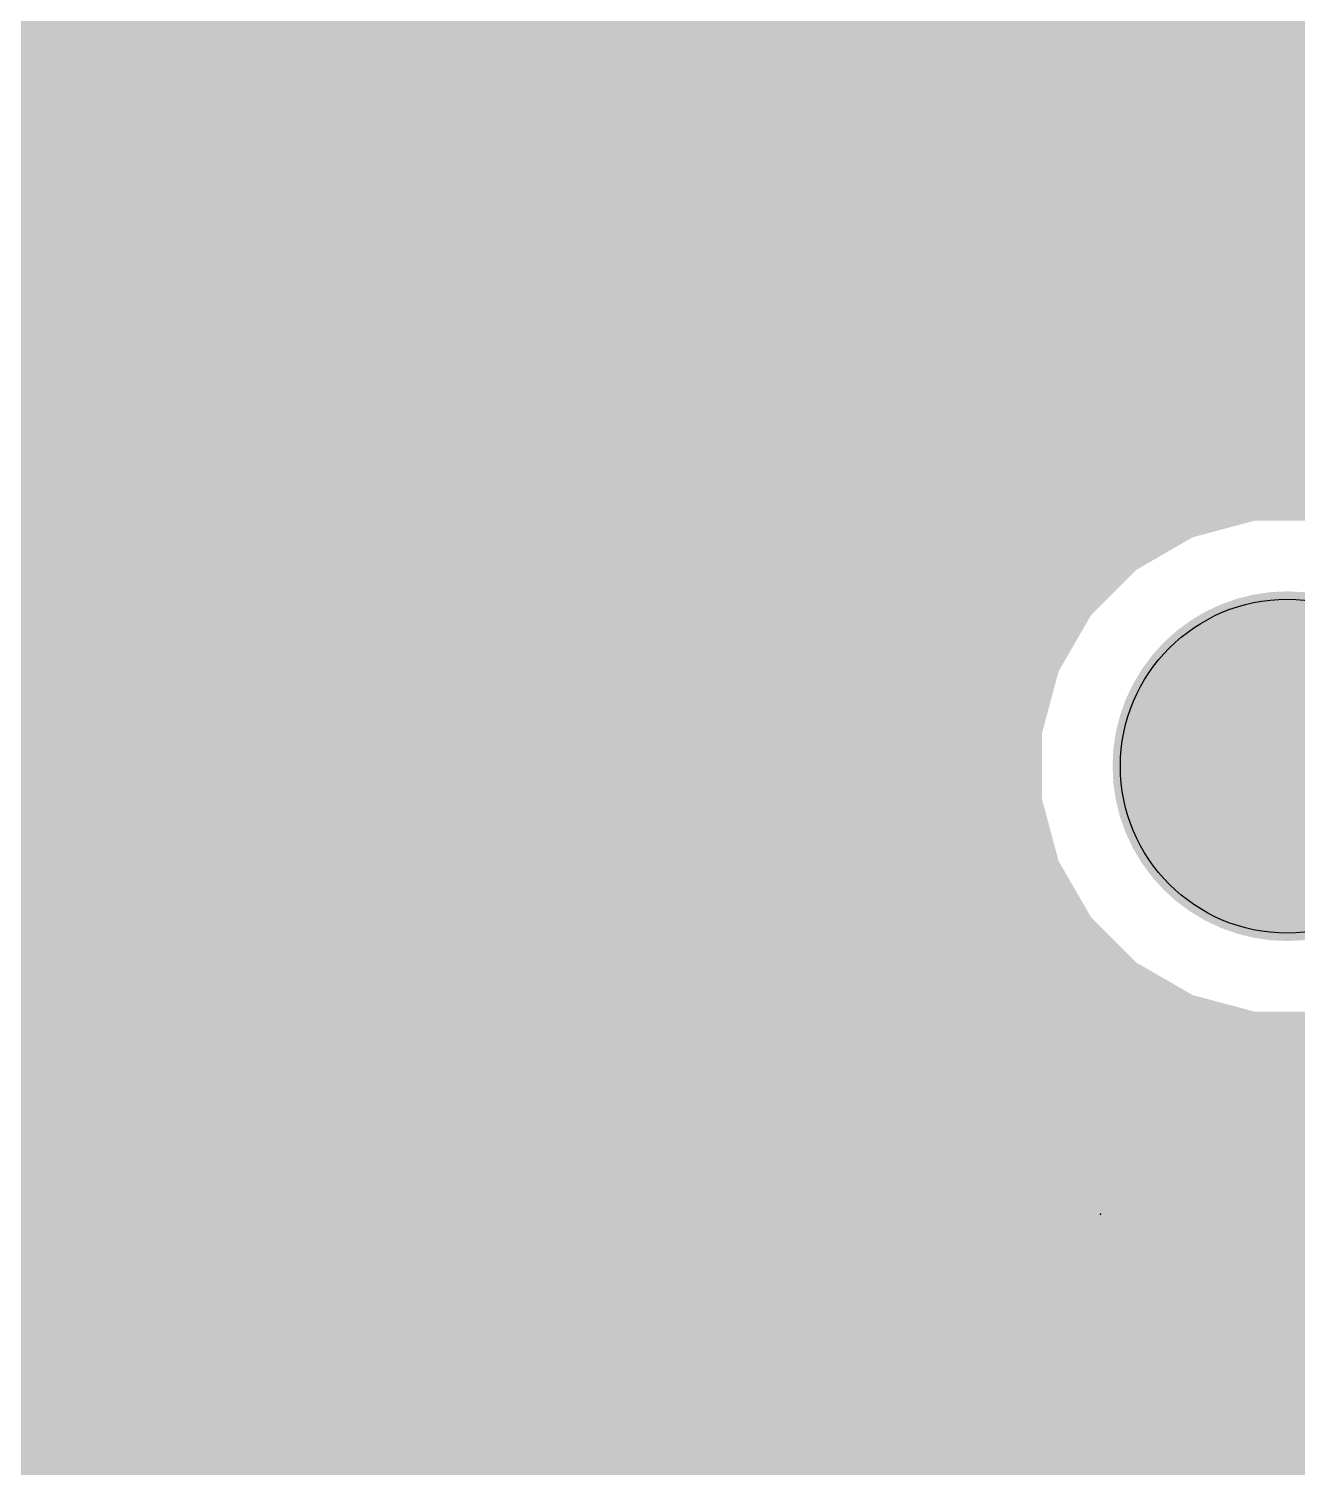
# Model space of a CAD drawing. Extents: x 0 to 10.8, y 0 to 6.1.
# Drawn here: x 4.762 to 5.408, y 1.903 to 2.635 of the extents above; entities that cross this region are included whole.
import ezdxf

# ---------------------------------------------------------------- set-up
doc = ezdxf.new("R2010")
doc.units = 0
for name, color, linetype in [('1', 22, 'CONTINUOUS'), ('116', 253, 'CONTINUOUS'), ('16', 175, 'CONTINUOUS'), ('20', 7, 'CONTINUOUS'), ('23', 7, 'CONTINUOUS'), ('25', 253, 'CONTINUOUS'), ('29', 253, 'CONTINUOUS'), ('30', 253, 'CONTINUOUS')]:
    doc.layers.add(name, color=color, linetype=linetype)

msp = doc.modelspace()

# ---------------------------------------------------------------- linework, layer by layer
at = {"layer": '1'}
for points, const_width in [([(6.199547, 2.864701), (3.888843, 0.553996)], 0.016), ([(6.24, 2.85), (3.905, 0.515)], 0.032), ([(3.938059, 0.492906), (6.254701, 2.809547)], 0.016), ([(5.229, 2.718697), (4.432996, 1.922693)], 0.016), ([(5.25, 2.71), (4.42, 1.88)], 0.01), ([(5.27, 2.7), (4.465, 1.895)], 0.01), ([(5.29, 2.69), (4.595, 1.995)], 0.01), ([(4.625299, 1.995606), (5.298693, 2.669)], 0.016), ([(4.44139, 2.64), (5.150303, 2.64)], 0.016), ([(5.269693, 2.64), (5.974846, 2.64)], 0.016), ([(4.198996, 2.624), (5.134303, 2.624)], 0.016), ([(5.253693, 2.624), (5.958846, 2.624)], 0.016), ([(4.44139, 2.608), (5.118303, 2.608)], 0.016), ([(5.237693, 2.608), (5.942846, 2.608)], 0.016), ([(4.44139, 2.592), (5.102303, 2.592)], 0.016), ([(5.221693, 2.592), (5.926846, 2.592)], 0.016), ([(4.44139, 2.576), (5.086303, 2.576)], 0.016), ([(5.205693, 2.576), (5.910846, 2.576)], 0.016), ([(4.44139, 2.56), (5.070303, 2.56)], 0.016), ([(5.189693, 2.56), (5.894846, 2.56)], 0.016), ([(4.44139, 2.544), (5.054303, 2.544)], 0.016), ([(5.173693, 2.544), (5.878846, 2.544)], 0.016), ([(4.433303, 2.528), (5.038303, 2.528)], 0.016), ([(5.157693, 2.528), (5.862846, 2.528)], 0.016), ([(4.44139, 2.512), (5.022303, 2.512)], 0.016), ([(5.141693, 2.512), (5.846846, 2.512)], 0.016), ([(4.44139, 2.496), (5.006303, 2.496)], 0.016), ([(5.125693, 2.496), (5.830846, 2.496)], 0.016), ([(4.44139, 2.48), (4.990303, 2.48)], 0.016), ([(5.109693, 2.48), (5.814846, 2.48)], 0.016), ([(4.44139, 2.464), (4.974303, 2.464)], 0.016), ([(5.093693, 2.464), (5.798846, 2.464)], 0.016), ([(4.44139, 2.448), (4.958303, 2.448)], 0.016), ([(5.077693, 2.448), (5.782846, 2.448)], 0.016), ([(4.437303, 2.432), (4.942303, 2.432)], 0.016), ([(5.061693, 2.432), (5.766846, 2.432)], 0.016), ([(4.439693, 2.416), (4.926303, 2.416)], 0.016), ([(5.045693, 2.416), (5.750846, 2.416)], 0.016), ([(4.44139, 2.4), (4.910303, 2.4)], 0.016), ([(5.029693, 2.4), (5.734846, 2.4)], 0.016), ([(5.385488, 2.392996), (5.351661, 2.383933)], 0.016), ([(5.420508, 2.392996), (5.385488, 2.392996)], 0.016), ([(4.44139, 2.384), (4.894303, 2.384)], 0.016), ([(5.013693, 2.384), (5.351913, 2.384)], 0.016), ([(5.351661, 2.383933), (5.321335, 2.366425)], 0.016), ([(4.44139, 2.368), (4.878303, 2.368)], 0.016), ([(4.997693, 2.368), (5.324063, 2.368)], 0.016), ([(5.321335, 2.366425), (5.296571, 2.341661)], 0.016), ([(4.44139, 2.352), (4.862303, 2.352)], 0.016), ([(4.981693, 2.352), (5.306909, 2.352)], 0.016), ([(4.441303, 2.336), (4.846303, 2.336)], 0.016), ([(4.965693, 2.336), (5.293303, 2.336)], 0.016), ([(5.296571, 2.341661), (5.279063, 2.311335)], 0.016), ([(4.435693, 2.32), (4.830303, 2.32)], 0.016), ([(4.949693, 2.32), (5.284067, 2.32)], 0.016), ([(5.279063, 2.311335), (5.27, 2.277508)], 0.016), ([(4.44139, 2.304), (4.814303, 2.304)], 0.016), ([(4.933693, 2.304), (5.277098, 2.304)], 0.016), ([(4.44139, 2.288), (4.798303, 2.288)], 0.016), ([(4.917693, 2.288), (5.272815, 2.288)], 0.016), ([(5.27, 2.277508), (5.27, 2.242488)], 0.016), ([(4.44139, 2.272), (4.782303, 2.272)], 0.016), ([(4.901693, 2.272), (5.27, 2.272)], 0.016), ([(4.44139, 2.256), (4.766303, 2.256)], 0.016), ([(4.885693, 2.256), (5.27, 2.256)], 0.016), ([(4.869693, 2.24), (5.270665, 2.24)], 0.016), ([(5.27, 2.242488), (5.279063, 2.208661)], 0.016), ([(4.853693, 2.224), (5.274953, 2.224)], 0.016), ([(4.837693, 2.208), (5.279441, 2.208)], 0.016), ([(5.279063, 2.208661), (5.296571, 2.178335)], 0.016), ([(4.821693, 2.192), (5.288681, 2.192)], 0.016), ([(4.805693, 2.176), (5.298906, 2.176)], 0.016), ([(5.296571, 2.178335), (5.321335, 2.153571)], 0.016), ([(4.789693, 2.16), (5.314906, 2.16)], 0.016), ([(5.321335, 2.153571), (5.351661, 2.136063)], 0.016), ([(4.773693, 2.144), (5.337909, 2.144)], 0.016), ([(5.351661, 2.136063), (5.385488, 2.127)], 0.016), ([(4.757693, 2.128), (5.381752, 2.128)], 0.016), ([(5.385488, 2.127), (5.420508, 2.127)], 0.016), ([(4.741693, 2.112), (5.446846, 2.112)], 0.016), ([(4.725693, 2.096), (5.430846, 2.096)], 0.016), ([(4.709693, 2.08), (5.414846, 2.08)], 0.016), ([(4.693693, 2.064), (5.398846, 2.064)], 0.016), ([(4.677693, 2.048), (5.382846, 2.048)], 0.016), ([(4.661693, 2.032), (5.366846, 2.032)], 0.016), ([(4.645693, 2.016), (5.350846, 2.016)], 0.016), ([(4.629693, 2), (5.334846, 2)], 0.016), ([(4.630236, 1.984), (5.318846, 1.984)], 0.016), ([(4.630996, 1.968), (5.302846, 1.968)], 0.016), ([(5.413154, 1.968), (7.496791, 1.968)], 0.016), ([(4.622909, 1.952), (5.286846, 1.952)], 0.016), ([(5.397154, 1.952), (7.493087, 1.952)], 0.016), ([(4.535693, 1.936), (5.270846, 1.936)], 0.016), ([(5.381154, 1.936), (7.493087, 1.936)], 0.016), ([(4.519693, 1.92), (5.254846, 1.92)], 0.016), ([(5.365154, 1.92), (7.493087, 1.92)], 0.016), ([(4.503693, 1.904), (5.238846, 1.904)], 0.016), ([(5.349154, 1.904), (7.496441, 1.904)], 0.016)]:
    msp.add_lwpolyline(points, dxfattribs=dict(at, const_width=const_width))
at = {"layer": '1', "const_width": 0.008}
for points in [[(5.150303, 2.636, 1), (5.150303, 2.644)], [(5.269693, 2.644, 1), (5.269693, 2.636)], [(5.134303, 2.62, 1), (5.134303, 2.628)], [(5.253693, 2.628, 1), (5.253693, 2.62)], [(5.118303, 2.604, 1), (5.118303, 2.612)], [(5.237693, 2.612, 1), (5.237693, 2.604)], [(5.102303, 2.588, 1), (5.102303, 2.596)], [(5.221693, 2.596, 1), (5.221693, 2.588)], [(5.086303, 2.572, 1), (5.086303, 2.58)], [(5.205693, 2.58, 1), (5.205693, 2.572)], [(5.070303, 2.556, 1), (5.070303, 2.564)], [(5.189693, 2.564, 1), (5.189693, 2.556)], [(5.054303, 2.54, 1), (5.054303, 2.548)], [(5.173693, 2.548, 1), (5.173693, 2.54)], [(5.038303, 2.524, 1), (5.038303, 2.532)], [(5.157693, 2.532, 1), (5.157693, 2.524)], [(5.022303, 2.508, 1), (5.022303, 2.516)], [(5.141693, 2.516, 1), (5.141693, 2.508)], [(5.006303, 2.492, 1), (5.006303, 2.5)], [(5.125693, 2.5, 1), (5.125693, 2.492)], [(4.990303, 2.476, 1), (4.990303, 2.484)], [(5.109693, 2.484, 1), (5.109693, 2.476)], [(4.974303, 2.46, 1), (4.974303, 2.468)], [(5.093693, 2.468, 1), (5.093693, 2.46)], [(4.958303, 2.444, 1), (4.958303, 2.452)], [(5.077693, 2.452, 1), (5.077693, 2.444)], [(4.942303, 2.428, 1), (4.942303, 2.436)], [(5.061693, 2.436, 1), (5.061693, 2.428)], [(4.926303, 2.412, 1), (4.926303, 2.42)], [(5.045693, 2.42, 1), (5.045693, 2.412)], [(4.910303, 2.396, 1), (4.910303, 2.404)], [(5.029693, 2.404, 1), (5.029693, 2.396)], [(5.385488, 2.396996, 1), (5.385488, 2.388996)], [(5.386523, 2.389132, 1), (5.384453, 2.39686)], [(4.894303, 2.38, 1), (4.894303, 2.388)], [(5.013693, 2.388, 1), (5.013693, 2.38)], [(5.350626, 2.387797, 1), (5.352697, 2.380069)], [(5.353661, 2.380469, 1), (5.349662, 2.387397)], [(5.351913, 2.38, 1), (5.351913, 2.388)], [(4.878303, 2.364, 1), (4.878303, 2.372)], [(4.997693, 2.372, 1), (4.997693, 2.364)], [(5.319335, 2.369889, 1), (5.323335, 2.362961)], [(5.324163, 2.363597, 1), (5.318506, 2.369254)], [(5.324063, 2.364, 1), (5.324063, 2.372)], [(4.862303, 2.348, 1), (4.862303, 2.356)], [(4.981693, 2.356, 1), (4.981693, 2.348)], [(5.306909, 2.348, 1), (5.306909, 2.356)], [(4.846303, 2.332, 1), (4.846303, 2.34)], [(4.965693, 2.34, 1), (4.965693, 2.332)], [(5.293742, 2.34449, 1), (5.299399, 2.338833)], [(5.300035, 2.339662, 1), (5.293107, 2.343661)], [(5.293303, 2.332, 1), (5.293303, 2.34)], [(4.830303, 2.316, 1), (4.830303, 2.324)], [(4.949693, 2.324, 1), (4.949693, 2.316)], [(5.284067, 2.316, 1), (5.284067, 2.324)], [(5.275599, 2.313335, 1), (5.282527, 2.309335)], [(5.282927, 2.310299, 1), (5.275199, 2.31237)], [(4.814303, 2.3, 1), (4.814303, 2.308)], [(4.933693, 2.308, 1), (4.933693, 2.3)], [(5.277098, 2.3, 1), (5.277098, 2.308)], [(4.798303, 2.284, 1), (4.798303, 2.292)], [(4.917693, 2.292, 1), (4.917693, 2.284)], [(5.272815, 2.284, 1), (5.272815, 2.292)], [(5.274, 2.277508, 1), (5.266, 2.277508)], [(4.782303, 2.268, 1), (4.782303, 2.276)], [(4.901693, 2.276, 1), (4.901693, 2.268)], [(5.266136, 2.278543, 1), (5.273864, 2.276473)], [(5.27, 2.268, 1), (5.27, 2.276)], [(4.766303, 2.252, 1), (4.766303, 2.26)], [(4.885693, 2.26, 1), (4.885693, 2.252)], [(5.27, 2.252, 1), (5.27, 2.26)], [(4.869693, 2.244, 1), (4.869693, 2.236)], [(5.273864, 2.243523, 1), (5.266136, 2.241453)], [(5.270665, 2.236, 1), (5.270665, 2.244)], [(5.266, 2.242488, 1), (5.274, 2.242488)], [(4.853693, 2.228, 1), (4.853693, 2.22)], [(5.274953, 2.22, 1), (5.274953, 2.228)], [(4.837693, 2.212, 1), (4.837693, 2.204)], [(5.282527, 2.210661, 1), (5.275599, 2.206662)], [(5.275199, 2.207626, 1), (5.282927, 2.209697)], [(5.279441, 2.204, 1), (5.279441, 2.212)], [(4.821693, 2.196, 1), (4.821693, 2.188)], [(5.288681, 2.188, 1), (5.288681, 2.196)], [(4.805693, 2.18, 1), (4.805693, 2.172)], [(5.299399, 2.181163, 1), (5.293742, 2.175506)], [(5.293107, 2.176335, 1), (5.300035, 2.180335)], [(5.298906, 2.172, 1), (5.298906, 2.18)], [(4.789693, 2.164, 1), (4.789693, 2.156)], [(5.314906, 2.156, 1), (5.314906, 2.164)], [(5.323335, 2.157035, 1), (5.319335, 2.150107)], [(5.318506, 2.150742, 1), (5.324163, 2.156399)], [(4.773693, 2.148, 1), (4.773693, 2.14)], [(5.337909, 2.14, 1), (5.337909, 2.148)], [(5.352697, 2.139927, 1), (5.350626, 2.132199)], [(5.349662, 2.132599, 1), (5.353661, 2.139527)], [(5.385488, 2.131, 1), (5.385488, 2.123)], [(5.381752, 2.124, 1), (5.381752, 2.132)], [(5.384453, 2.123136, 1), (5.386523, 2.130864)], [(5.398846, 2.06, 1), (5.398846, 2.068)], [(5.382846, 2.044, 1), (5.382846, 2.052)], [(5.366846, 2.028, 1), (5.366846, 2.036)], [(5.350846, 2.012, 1), (5.350846, 2.02)], [(5.334846, 1.996, 1), (5.334846, 2.004)], [(5.318846, 1.98, 1), (5.318846, 1.988)], [(5.302846, 1.964, 1), (5.302846, 1.972)], [(5.413154, 1.972, 1), (5.413154, 1.964)], [(5.286846, 1.948, 1), (5.286846, 1.956)], [(5.397154, 1.956, 1), (5.397154, 1.948)], [(5.270846, 1.932, 1), (5.270846, 1.94)], [(5.381154, 1.94, 1), (5.381154, 1.932)], [(5.254846, 1.916, 1), (5.254846, 1.924)], [(5.365154, 1.924, 1), (5.365154, 1.916)], [(5.238846, 1.9, 1), (5.238846, 1.908)], [(5.349154, 1.908, 1), (5.349154, 1.9)]]:
    msp.add_lwpolyline(points, format="xyb", dxfattribs=at)
at = {"layer": '116', "const_width": 0.081063}
msp.add_lwpolyline([(5.402992, 2.213543, 1), (5.402992, 2.306457, 1), (5.402992, 2.213543)], format="xyb", dxfattribs=at)
at = {"layer": '16', "const_width": 0.016}
for points in [[(4.474697, 2.64), (7.450299, 2.64)], [(4.458697, 2.624), (7.466299, 2.624)], [(4.442693, 2.608), (7.482299, 2.608)], [(4.44139, 2.592), (7.498299, 2.592)], [(4.44139, 2.576), (7.514299, 2.576)], [(4.44139, 2.56), (7.530299, 2.56)], [(4.44139, 2.544), (7.546299, 2.544)], [(4.433303, 2.528), (7.562299, 2.528)], [(4.44139, 2.512), (7.578299, 2.512)], [(4.44139, 2.496), (7.594299, 2.496)], [(4.44139, 2.48), (7.610299, 2.48)], [(4.44139, 2.464), (7.626299, 2.464)], [(4.44139, 2.448), (7.642299, 2.448)], [(4.437303, 2.432), (7.658299, 2.432)], [(4.439693, 2.416), (7.674299, 2.416)], [(4.44139, 2.4), (7.690299, 2.4)], [(5.385488, 2.392996), (5.351661, 2.383933)], [(5.420508, 2.392996), (5.385488, 2.392996)], [(4.44139, 2.384), (5.351913, 2.384)], [(5.351661, 2.383933), (5.321335, 2.366425)], [(4.44139, 2.368), (5.324063, 2.368)], [(5.321335, 2.366425), (5.296571, 2.341661)], [(4.44139, 2.352), (5.306909, 2.352)], [(4.441303, 2.336), (5.293303, 2.336)], [(5.296571, 2.341661), (5.279063, 2.311335)], [(4.435693, 2.32), (5.284067, 2.32)], [(5.279063, 2.311335), (5.27, 2.277508)], [(4.44139, 2.304), (5.277098, 2.304)], [(4.44139, 2.288), (5.272815, 2.288)], [(5.27, 2.277508), (5.27, 2.242488)], [(4.44139, 2.272), (5.27, 2.272)], [(4.44139, 2.256), (5.27, 2.256)], [(4.44139, 2.24), (5.270665, 2.24)], [(5.27, 2.242488), (5.279063, 2.208661)], [(4.433114, 2.224), (5.274953, 2.224)], [(4.44339, 2.208), (5.279441, 2.208)], [(5.279063, 2.208661), (5.296571, 2.178335)], [(4.44339, 2.192), (5.288681, 2.192)], [(4.395764, 2.176), (5.298906, 2.176)], [(5.296571, 2.178335), (5.321335, 2.153571)], [(4.44339, 2.16), (5.314906, 2.16)], [(5.321335, 2.153571), (5.351661, 2.136063)], [(4.44339, 2.144), (5.337909, 2.144)], [(5.351661, 2.136063), (5.385488, 2.127)], [(4.435902, 2.128), (5.381752, 2.128)], [(5.385488, 2.127), (5.420508, 2.127)], [(4.44139, 2.112), (7.978299, 2.112)], [(4.44139, 2.096), (7.994299, 2.096)], [(4.44139, 2.08), (8.010299, 2.08)], [(4.44139, 2.064), (8.026299, 2.064)], [(4.44139, 2.048), (8.042299, 2.048)], [(4.437303, 2.032), (8.058299, 2.032)], [(4.439693, 2.016), (8.074299, 2.016)], [(4.620906, 2), (8.090299, 2)], [(4.630236, 1.984), (8.106299, 1.984)], [(4.630996, 1.968), (8.122299, 1.968)], [(4.622909, 1.952), (8.138299, 1.952)], [(4.441303, 1.936), (8.154299, 1.936)], [(4.435693, 1.92), (8.170299, 1.92)], [(4.44139, 1.904), (8.186299, 1.904)]]:
    msp.add_lwpolyline(points, dxfattribs=at)
at = {"layer": '16', "const_width": 0.008}
for points in [[(5.385488, 2.396996, 1), (5.385488, 2.388996)], [(5.386523, 2.389132, 1), (5.384453, 2.39686)], [(5.350626, 2.387797, 1), (5.352697, 2.380069)], [(5.353661, 2.380469, 1), (5.349662, 2.387397)], [(5.351913, 2.38, 1), (5.351913, 2.388)], [(5.319335, 2.369889, 1), (5.323335, 2.362961)], [(5.324163, 2.363597, 1), (5.318506, 2.369254)], [(5.324063, 2.364, 1), (5.324063, 2.372)], [(5.306909, 2.348, 1), (5.306909, 2.356)], [(5.293742, 2.34449, 1), (5.299399, 2.338833)], [(5.300035, 2.339662, 1), (5.293107, 2.343661)], [(5.293303, 2.332, 1), (5.293303, 2.34)], [(5.284067, 2.316, 1), (5.284067, 2.324)], [(5.275599, 2.313335, 1), (5.282527, 2.309335)], [(5.282927, 2.310299, 1), (5.275199, 2.31237)], [(5.277098, 2.3, 1), (5.277098, 2.308)], [(5.272815, 2.284, 1), (5.272815, 2.292)], [(5.274, 2.277508, 1), (5.266, 2.277508)], [(5.266136, 2.278543, 1), (5.273864, 2.276473)], [(5.27, 2.268, 1), (5.27, 2.276)], [(5.27, 2.252, 1), (5.27, 2.26)], [(5.273864, 2.243523, 1), (5.266136, 2.241453)], [(5.270665, 2.236, 1), (5.270665, 2.244)], [(5.266, 2.242488, 1), (5.274, 2.242488)], [(5.274953, 2.22, 1), (5.274953, 2.228)], [(5.282527, 2.210661, 1), (5.275599, 2.206662)], [(5.275199, 2.207626, 1), (5.282927, 2.209697)], [(5.279441, 2.204, 1), (5.279441, 2.212)], [(5.288681, 2.188, 1), (5.288681, 2.196)], [(5.299399, 2.181163, 1), (5.293742, 2.175506)], [(5.293107, 2.176335, 1), (5.300035, 2.180335)], [(5.298906, 2.172, 1), (5.298906, 2.18)], [(5.314906, 2.156, 1), (5.314906, 2.164)], [(5.323335, 2.157035, 1), (5.319335, 2.150107)], [(5.318506, 2.150742, 1), (5.324163, 2.156399)], [(5.337909, 2.14, 1), (5.337909, 2.148)], [(5.352697, 2.139927, 1), (5.350626, 2.132199)], [(5.349662, 2.132599, 1), (5.353661, 2.139527)], [(5.385488, 2.131, 1), (5.385488, 2.123)], [(5.381752, 2.124, 1), (5.381752, 2.132)], [(5.384453, 2.123136, 1), (5.386523, 2.130864)]]:
    msp.add_lwpolyline(points, format="xyb", dxfattribs=at)
at = {"layer": '20'}
msp.add_circle((5.403, 2.26), 0.085, dxfattribs=at)
at = {"layer": '23'}
msp.add_point((5.307874, 2.03189), dxfattribs=at)
at = {"layer": '25', "const_width": 0.016}
for points in [[(5.01572, 2.581965), (5.046413, 2.612657)], [(5.046413, 2.612657), (5.107799, 2.612657)], [(5.107799, 2.612657), (5.138492, 2.581965)], [(5.138492, 2.551272), (5.199874, 2.612657)], [(5.01572, 2.48989), (5.01572, 2.581965)], [(5.138492, 2.581965), (5.138492, 2.48989)], [(5.199874, 2.48989), (5.01572, 2.48989)]]:
    msp.add_lwpolyline(points, dxfattribs=at)
at = {"layer": '25', "const_width": 0.008}
for points in [[(5.046413, 2.616657, 1), (5.046413, 2.608657)], [(5.049242, 2.609829, 1), (5.043585, 2.615486)], [(5.110628, 2.615486, 1), (5.104971, 2.609829)], [(5.107799, 2.608657, 1), (5.107799, 2.616657)], [(5.202703, 2.609829, 1), (5.197045, 2.615486)], [(5.01972, 2.581965, 1), (5.01172, 2.581965)], [(5.012892, 2.584793, 1), (5.018549, 2.579136)], [(5.142492, 2.581965, 1), (5.134492, 2.581965)], [(5.135664, 2.579136, 1), (5.141321, 2.584793)], [(5.135664, 2.5541, 1), (5.141321, 2.548443)], [(5.01572, 2.49389, 1), (5.01572, 2.48589)], [(5.199874, 2.48589, 1), (5.199874, 2.49389)], [(5.01172, 2.48989, 1), (5.01972, 2.48989)], [(5.134492, 2.48989, 1), (5.142492, 2.48989)]]:
    msp.add_lwpolyline(points, format="xyb", dxfattribs=at)
at = {"layer": '29', "const_width": 0.089}
msp.add_lwpolyline([(5.403, 2.2155, 1), (5.403, 2.3045, 1), (5.403, 2.2155)], format="xyb", dxfattribs=at)
at = {"layer": '30', "const_width": 0.089}
msp.add_lwpolyline([(5.403, 2.2155, 1), (5.403, 2.3045, 1), (5.403, 2.2155)], format="xyb", dxfattribs=at)

doc.saveas('drawing.dxf')
